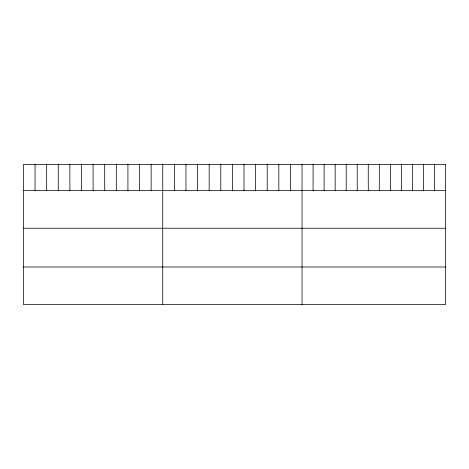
<?xml version="1.0" encoding="UTF-8"?>
<svg xmlns="http://www.w3.org/2000/svg" width="469" height="469" viewBox="0 0 469 469"><rect width="100%" height="100%" fill="white"/><g stroke="black" fill="none" stroke-linecap="round" stroke-linejoin="round"><path stroke-width="0.7" d="M23.45 190.619L445.55 190.619M23.45 228.233L445.55 228.233M23.45 266.99L445.55 266.99M434.511 164.396L434.511 190.619M423.472 164.396L423.472 190.619M412.433 164.396L412.433 190.619M401.394 164.396L401.394 190.619M390.355 164.396L390.355 190.619M379.315 164.396L379.315 190.619M368.271 164.396L368.271 190.619M357.231 164.396L357.231 190.619M346.192 164.396L346.192 190.619M335.153 164.396L335.153 190.619M324.114 164.396L324.114 190.619M313.075 164.396L313.075 190.619M302.036 164.396L302.036 304.604M290.428 164.396L290.428 190.619M278.821 164.396L278.821 190.619M267.213 164.396L267.213 190.619M255.605 164.396L255.605 190.619M243.997 164.396L243.997 190.619M232.389 164.396L232.389 190.619M220.782 164.396L220.782 190.619M209.174 164.396L209.174 190.619M197.566 164.396L197.566 190.619M185.959 164.396L185.959 190.619M174.351 164.396L174.351 190.619M162.743 164.396L162.743 304.604M151.135 164.396L151.135 190.619M139.528 164.396L139.528 190.619M127.92 164.396L127.92 190.619M116.312 164.396L116.312 190.619M104.704 164.396L104.704 190.619M93.097 164.396L93.097 190.619M81.489 164.396L81.489 190.619M69.881 164.396L69.881 190.619M58.273 164.396L58.273 190.619M46.666 164.396L46.666 190.619M35.058 164.396L35.058 190.619M445.55 164.396L23.45 164.396L23.45 304.604L445.55 304.604L445.55 164.396"/></g></svg>
